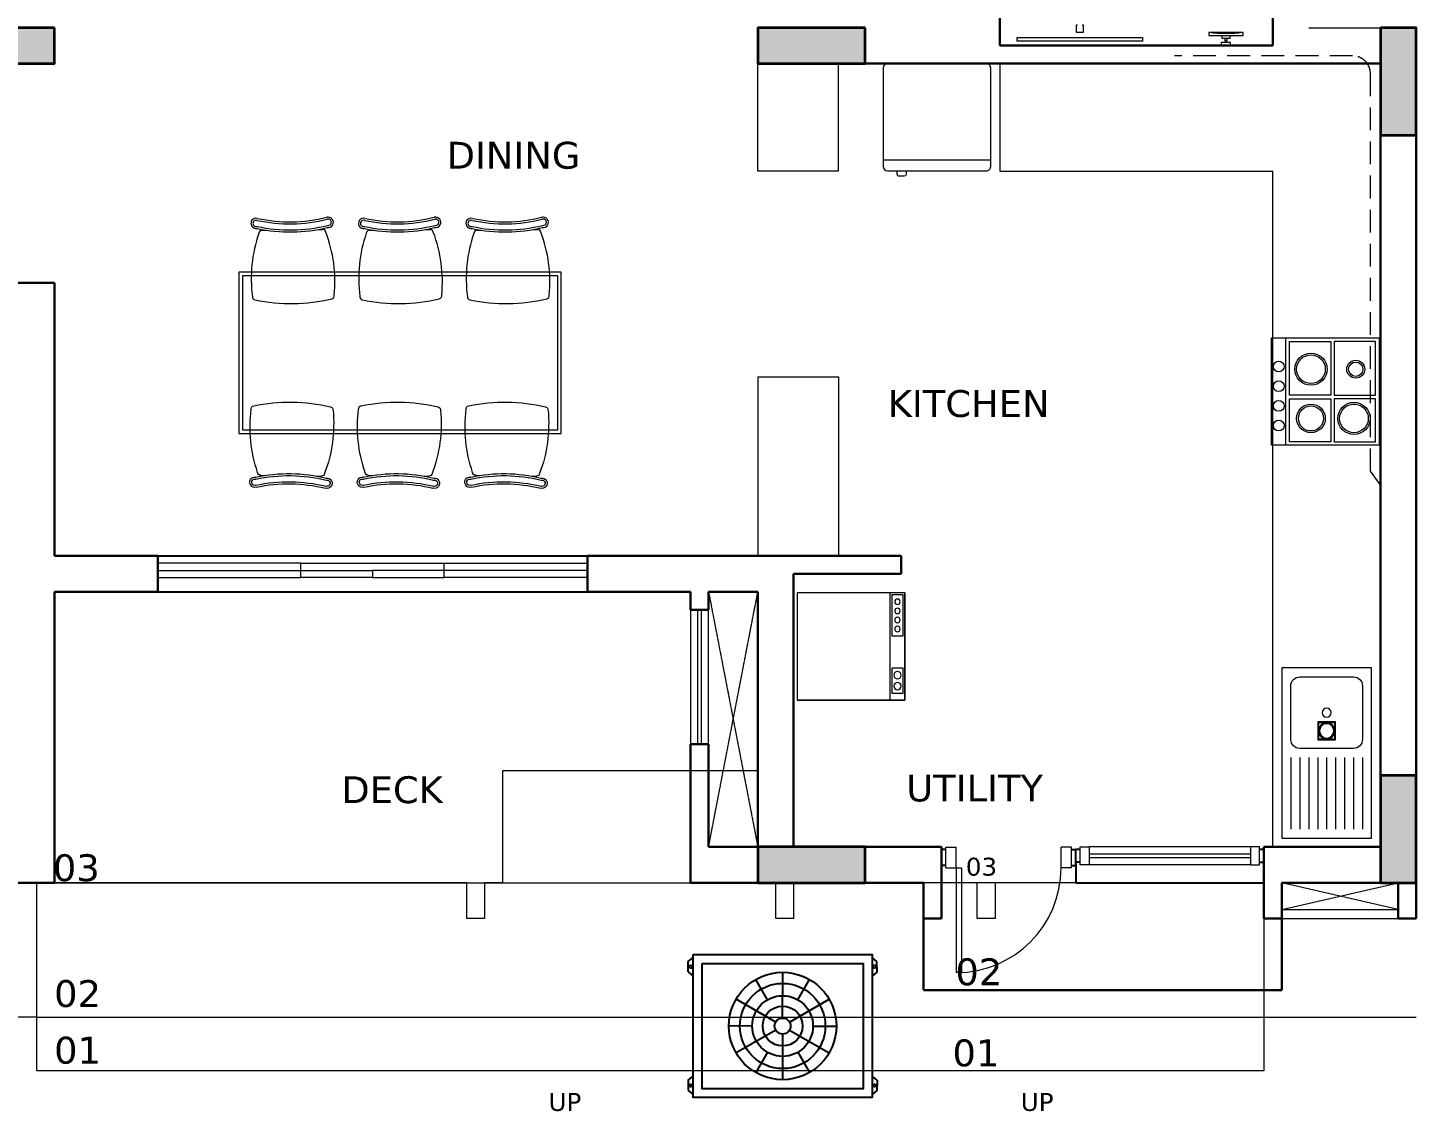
# Model space of a CAD drawing. Header units: millimetres. Extents: x -30632 to 770158, y -190968 to 78143.
# Drawn here: x -19421 to -11671, y -56838 to -50787 of the extents above; entities that cross this region are included whole.
import ezdxf

# ---------------------------------------------------------------- set-up
doc = ezdxf.new("R2010")
doc.units = ezdxf.units.MM
doc.linetypes.add('DASHED', pattern=[19.049999999999997, 12.7, -6.35])
doc.linetypes.add('Hidden', pattern=[3, 2, -1])
doc.layers.get('0').update_dxf_attribs({"color": 8})
doc.layers.get('Defpoints').update_dxf_attribs({"color": 8})
for name, color, linetype, lineweight in [('01.IVC-N-A-GROUND$0$A-DOOR', 8, 'Continuous', 13), ('01.IVC-N-A-GROUND$0$A-WINW', 8, 'Continuous', 15), ('A-ANINI-ROOM TEXT', 8, 'Continuous', 9), ('A-ANNO-DIMS', 3, 'Continuous', 9), ('A-ANNO-TEXT', 8, 'Continuous', 9), ('A-CUT-ABOE', 8, 'Hidden', 15), ('A-CUT-BELW', 8, 'Continuous', 15), ('A-ELEV-0.1', 8, 'Continuous', 9), ('A-ELEV-0.2', 8, 'Continuous', 25), ('A-FIXT', 8, 'Continuous', 13), ('A-FLOR-LEVL', 8, 'Continuous', 18), ('A-FLOR-OTLN-HIDN', 8, 'Hidden', 30), ('A-FURN', 52, 'Continuous', 9), ('A-GLAS', 8, 'Continuous', 18), ('A-LOUR', 8, 'Continuous', 18), ('A-METL', 8, 'Continuous', 15), ('A-PLMB-FIXT', 8, 'Continuous', 15), ('A-STRS', 8, 'Continuous', 13), ('A-STRU-CONC', 8, 'Continuous', 35), ('A-STRU-CONC-HATH', 8, 'Continuous', 9), ('A-WALL', 8, 'Continuous', 30), ('A-WALL-BRCK', 8, 'Continuous', 30), ('A-WINW', 8, 'Continuous', 15), ('A-XREF', 8, 'Continuous', 13), ('E_LIGHTING_CONDUIT', 7, 'DASHED', 0), ('IEC-BEAM', 165, 'DASHED', 0), ('M-HVAC-EQPT', 12, 'Continuous', 0), ('PS-FT', 8, 'Continuous', 0)]:
    doc.layers.add(name, color=color, linetype=linetype, lineweight=lineweight)
doc.layers.get('IEC-BEAM').off()
doc.styles.get("Standard").update_dxf_attribs({"font": 'verdana.ttf'})

# ---------------------------------------------------------------- blocks, each defined once
blk = doc.blocks.new('Ove1')
blk.add_line((0.5999999999999995, 0.07999999999999108), (3.552713678800501e-15, 0.07999999999999108))
for points in [[(0.5999999999999995, -1.332484469984685e-16), (3.552713678800501e-15, -1.332484469984685e-16), (-1.110223024625157e-16, 0.5999999999999934), (0.5999999999999995, 0.5999999999999934)], [(0.3200000000000055, 0.3499999999999934), (0.3200000000000055, 0.5799999999999974), (0.02000000000000657, 0.5799999999999974), (0.02000000000000657, 0.3499999999999934)], [(0.3400000000000015, 0.5799999999999974), (0.3400000000000015, 0.3499999999999934), (0.58, 0.3499999999999934), (0.58, 0.5799999999999974)], [(0.3200000000000056, 0.0999999999999942), (0.02000000000000668, 0.0999999999999942), (0.02000000000000668, 0.3299999999999974), (0.3200000000000055, 0.3299999999999974)], [(0.5800000000000035, 0.0999999999999942), (0.3400000000000016, 0.0999999999999942), (0.3400000000000016, 0.3299999999999974), (0.58, 0.3299999999999974)]]:
    blk.add_lwpolyline(points, close=True)
for centre, radius in [((0.4499999999999977, 0.4599999999999928), 0.08999999999999986), ((0.1749999999999992, 0.4699999999999979), 0.05000000000000071), ((0.1749999999999992, 0.4699999999999979), 0.04000000000000071), ((0.4499999999999977, 0.4599999999999928), 0.07999999999999986), ((0.1749999999999993, 0.2199999999999979), 0.09000000000000341), ((0.1749999999999993, 0.2199999999999979), 0.08000000000000342), ((0.4500000000000014, 0.2199999999999979), 0.08000000000000185), ((0.4500000000000014, 0.2199999999999979), 0.07000000000000185), ((0.1600000000000023, 0.03999999999999103), 0.03000000000000114), ((0.2700000000000017, 0.03999999999999103), 0.03000000000000114), ((0.3800000000000011, 0.03999999999999103), 0.03000000000000114), ((0.4900000000000041, 0.03999999999999103), 0.03000000000000114)]:
    blk.add_circle(centre, radius)
blk = doc.blocks.new('FLOOR TROP TYP')
at = {"layer": 'PS-FT', "ltscale": 15, "extrusion": (-0.01342485600125142, 0.02316445741250883, 0.9996415263253772)}
h = blk.add_hatch(dxfattribs=at)
h.set_pattern_fill('HONEY', color=256, scale=57.38175684707242, angle=149.8968456267609, style=0)
h.set_pattern_definition([(149.8968456267609, (-857011.5245696043, 1006604.147839829), (-12.42349463755766, 0.02236710182201948), [7.172719605884052, -14.34543921176811]), (269.8968456267609, (-857011.5245696043, 1006604.147839829), (6.192376840391923, -10.77024551081568), [7.172719605884048, -14.34543921176811]), (209.8968456267607, (-857011.5245696043, 1006604.147839829), (-6.231117797165731, -10.74787840899366), [-14.34543921176811, 7.172719605884053])])
edge = h.paths.add_edge_path()
edge.add_arc((-106.4493394157125, 119.4255665091332), 39.98268112024692, 0, 360)
at = {"layer": 'A-PLMB-FIXT'}
for points in [[(101.9979999999996, 0), (201.9979999999996, 0), (201.9979999999996, -100), (101.9979999999996, -100)], [(106.9979999999996, -5), (196.9979999999996, -5), (196.9979999999996, -95), (106.9979999999996, -95)]]:
    blk.add_lwpolyline(points, close=True, dxfattribs=at)
for radius in [45, 40]:
    blk.add_circle((151.9979999999996, -50), radius, dxfattribs=at)
blk = doc.blocks.new('SINK WITH DRAIN')
for p, q in [((25, 450), (425, 450)), ((25, 400), (425, 400)), ((25, 350), (425, 350)), ((25, 300), (425, 300)), ((25, 250), (425, 250)), ((25, 200), (425, 200)), ((25, 150), (425, 150)), ((25, 100), (425, 100)), ((25, 50), (425, 50))]:
    blk.add_line(p, q)
blk.add_lwpolyline([(475, 0), (-475, 0), (-475, 500), (475, 500)], close=True)
blk.add_lwpolyline([(-375, 50), (-75, 50, 0.4142135623730951), (-25, 100), (-25, 400, 0.4142135623730951), (-75, 450), (-375, 450, 0.4142135623730951), (-425, 400), (-425, 100, 0.4142135623730951)], format="xyb", close=True)
blk.add_circle((-225, 249.999999997206), 25)
at = {"layer": 'A-FIXT'}
blk.add_blockref('FLOOR TROP TYP', (-275, 299.999999997206), dxfattribs=at)
blk = doc.blocks.new('SHAVING MIRROR-flat-1')
at = {"layer": 'A-FIXT'}
for points in [[(682864.2050621981, 978567.1083273782), (682864.2049881967, 978375.8841656377), (682847.1404219719, 978375.8841722414), (682847.1404959733, 978567.108333982)], [(682864.2050334597, 978492.8465892642), (682864.2050169349, 978450.1459037517), (682880.6250835895, 978450.1458973974), (682880.6251001143, 978492.8465829099)], [(682880.6250891689, 978464.5630506331), (682880.625094535, 978478.4294296742), (682893.14980417, 978478.4294115149), (682893.1497988041, 978464.5630324738)], [(682920.2185142031, 978497.7688633982), (682920.2184938687, 978445.2235596401), (682902.715625753, 978445.2235664135), (682902.7156460874, 978497.7688701716)]]:
    blk.add_lwpolyline(points, close=True, dxfattribs=at)
blk.add_circle((682897.9327187184, 978471.4962201453), 4.782917210929801, dxfattribs=at)
blk.add_arc((682143.9238481536, 978471.4965252497), 709.6867419797973, 352.2572974196278, 7.742658233161295, dxfattribs=at)
blk = doc.blocks.new('600 column')
at = {"layer": 'A-STRU-CONC-HATH'}
h = blk.add_hatch(color=256, dxfattribs=at)
h.dxf.hatch_style = 1
h.paths.add_polyline_path([(41895.07810763354, 55140.61308993775), (41895.07810763354, 54540.61308993775), (42095.07810763354, 54540.61308993775), (42095.07810763354, 55140.61308993775)])
at = {"layer": 'A-STRU-CONC'}
blk.add_lwpolyline([(41895.07810763354, 55140.61308993775), (41895.07810763354, 54540.61308993775), (42095.07810763354, 54540.61308993775), (42095.07810763354, 55140.61308993775), (41895.07810763354, 55140.61308993775)], dxfattribs=at)
blk = doc.blocks.new('Ground floo column')
at = {"rotation": 270}
for p in [(-44540.61308993777, 46670.07810765685), (-40015.61308990797, 46670.07810765682), (-40015.61308990797, 42095.0781074361)]:
    blk.add_blockref('600 column', p, dxfattribs=at)
for p in [(-23895.07810763351, -50365.61308991449), (-23895.07810757397, -54540.61309013522)]:
    blk.add_blockref('600 column', p)
blk = doc.blocks.new('fridge')
blk.add_line((-538.3839982249773, 300), (-538.3839982249773, -300))
for points in [[(-575, -300), (-25, -300, 0.4142135623730951), (0, -275), (0, 275, 0.4142135623730951), (-25, 300), (-575, 300, 0.4142135623730951), (-600, 275), (-600, -275, 0.4142135623730951)], [(-619.6809194493107, 221.8005489138886), (-600, 221.8005489138886), (-600, 172.3579725434538), (-619.6809194493107, 172.3579725434538, -0.4142135623730951), (-629.6809194493107, 182.3579725434538), (-629.6809194493107, 211.8005489138886, -0.4142135623730951)]]:
    blk.add_lwpolyline(points, format="xyb", close=True)
blk = doc.blocks.new('WM')
for p, q in [((-750.0135066381001, -750.0000000797008), (-750.0111788181382, 3.637978807091713e-12)), ((-0.001475604509323603, -750.0000000797008), (-0.001475604509323603, 3.637978807091713e-12)), ((-0.001475604509323603, -648.4000000815613), (-750.0126544231136, -648.4000000815613)), ((-750.0135066381001, -750.0000000797008), (-0.001475604509323603, -750.0000000797008))]:
    blk.add_line(p, q)
for points in [[(-750.0111788181382, 3.637978807091713e-12), (-0.001475604509323603, 3.637978807091713e-12), (-0.001475604509323603, -750.0000000797008), (-750.0111788181382, -750.0000000797008)], [(-737.312760950452, -661.1001066075041), (-737.3134001121568, -737.3001066047036), (-445.2134001228806, -737.3025567251279), (-445.2127609611734, -661.1025567279212)], [(-224.9057802826171, -661.098038981323), (-224.9064194443235, -737.2980389785262), (-47.10641945085058, -737.2995303556818), (-47.1057802891446, -661.0995303584823)]]:
    blk.add_lwpolyline(points, close=True)
for centre, radius in [((-174.1060998651046, -699.1984650874219), 25.39999999996507), ((-97.9060998679015, -699.1991042495938), 25.39999999996507), ((-686.5130805329393, -699.2005327135994), 19.04999999997381), ((-623.0130805352671, -699.2010653493635), 19.04999999997381), ((-559.5130805387623, -699.2013021356179), 19.04999999997381), ((-496.0130805422557, -699.2015389218577), 19.04999999997381)]:
    blk.add_circle(centre, radius)
blk = doc.blocks.new('CHAIR-11-flatten-49-flatten-1')
for p, q in [((-408.863850739086, 175.6233796005836), (-409.2504577946384, 150.1340486230329)), ((-413.6069626677781, -137.0940115789417), (-413.9939905270003, -162.6110865111696))]:
    blk.add_line(p, q)
at = {"extrusion": (0, 0, -1)}
for centre, major_axis, ratio, start_param, end_param in [((-447.4883906093892, 208.1782879781676), (0.5291501651896396, 29.04380849731086), 0.9999999997124226, 4.433264504621599, 8.0164850499656), ((-139.5063856781926, -543.1033395803533), (13.19502831847787, 778.5597158701607), 0.9999999997122025, 5.935071428234041, 6.394456123452425), ((-1304.645522920415, 20.06344670150429), (14.37390785620627, 848.410718993892), 0.999999999712167, 1.339352707354982, 1.798680178163614), ((-1304.444455090212, 20.06044018897228), (14.496063348184, 859.5453117556672), 0.9999999997121208, 1.338921304029376, 1.799267552485953), ((-447.4883906093892, 208.1782879781676), (0.2803260781918555, 17.71035915285174), 0.9999999997130858, 4.428059415967326, 8.137123486254909), ((-1270.435433404287, 19.54873550334014), (14.4862933507109, 859.5463408947006), 0.9999999997120987, 1.338938536206012, 1.799281465420315), ((-1272.255739009241, 19.57653237006161), (14.82203403713988, 872.6990822656895), 0.9999999997124823, 1.342135710708506, 1.795828675106136), ((-390.8659208377358, 175.3503976739012), (12.7279220606957, 12.72792206069586), 0.9999999999911802, 3.942157060989706, 5.396311987718926), ((-38.11700139497407, 211.2690212117741), (12.72792206069948, 12.72792206069963), 0.999999999990401, 5.396311987718545, 6.863299139345741), ((-981.3463915188331, 14.87219545885455), (16.59079402409689, 981.3188413824506), 0.9999999997124478, 1.348606976725168, 1.789483096613418), ((-453.5908007726539, -193.9555752676679), (0.4972106213334445, 29.04436645217809), 0.9999999997128475, 1.403269402813411, 4.98669349416018), ((-453.5908007726539, -193.9555752676679), (0.2819201527634594, 17.71033384951125), 0.9999999997127323, 1.286041450084504, 4.995549392277557), ((-395.99606062565, -162.8840684382012), (12.72792206070616, 12.72792206070632), 0.9999999999897751, 2.489492131857927, 3.942157060990408), ((-122.2101654817816, 547.2549173338339), (13.19692085865286, 778.5596837930898), 0.9999999997122487, 3.028149751543082, 3.487534446773019), ((-44.501543401042, -210.0169463732745), (12.72792206071038, 12.72792206071053), 0.9999999999893936, 1.020989952181005, 2.489492131857743)]:
    blk.add_ellipse(centre, major_axis=major_axis, ratio=ratio, start_param=start_param, end_param=end_param, dxfattribs=at)
blk = doc.blocks.new('CHAIR-11-flatten-50-flatten-1')
for p, q in [((-408.863850739086, 175.6233796005836), (-409.2504577946384, 150.1340486230329)), ((-413.6069626677781, -137.0940115789417), (-413.9939905270003, -162.6110865111696))]:
    blk.add_line(p, q)
at = {"extrusion": (0, 0, -1)}
for centre, major_axis, ratio, start_param, end_param in [((-447.4883906093892, 208.1782879781676), (0.5291501651896396, 29.04380849731086), 0.9999999997124226, 4.433264504621599, 8.0164850499656), ((-139.5063856781926, -543.1033395803533), (13.19502831847787, 778.5597158701607), 0.9999999997122025, 5.935071428234041, 6.394456123452425), ((-1304.645522920415, 20.06344670150429), (14.37390785620627, 848.410718993892), 0.999999999712167, 1.339352707354982, 1.798680178163614), ((-1304.444455090212, 20.06044018897228), (14.496063348184, 859.5453117556672), 0.9999999997121208, 1.338921304029376, 1.799267552485953), ((-447.4883906093892, 208.1782879781676), (0.2803260781918555, 17.71035915285174), 0.9999999997130858, 4.428059415967326, 8.137123486254909), ((-1270.435433404287, 19.54873550334014), (14.4862933507109, 859.5463408947006), 0.9999999997120987, 1.338938536206012, 1.799281465420315), ((-1272.255739009241, 19.57653237006161), (14.82203403713988, 872.6990822656895), 0.9999999997124823, 1.342135710708506, 1.795828675106136), ((-390.8659208377358, 175.3503976739012), (12.7279220606957, 12.72792206069586), 0.9999999999911802, 3.942157060989706, 5.396311987718926), ((-38.11700139497407, 211.2690212117741), (12.72792206069948, 12.72792206069963), 0.999999999990401, 5.396311987718545, 6.863299139345741), ((-981.3463915188331, 14.87219545885455), (16.59079402409689, 981.3188413824506), 0.9999999997124478, 1.348606976725168, 1.789483096613418), ((-453.5908007726539, -193.9555752676679), (0.4972106213334445, 29.04436645217809), 0.9999999997128475, 1.403269402813411, 4.98669349416018), ((-453.5908007726539, -193.9555752676679), (0.2819201527634594, 17.71033384951125), 0.9999999997127323, 1.286041450084504, 4.995549392277557), ((-395.99606062565, -162.8840684382012), (12.72792206070616, 12.72792206070632), 0.9999999999897751, 2.489492131857927, 3.942157060990408), ((-122.2101654817816, 547.2549173338339), (13.19692085865286, 778.5596837930898), 0.9999999997122487, 3.028149751543082, 3.487534446773019), ((-44.501543401042, -210.0169463732745), (12.72792206071038, 12.72792206071053), 0.9999999999893936, 1.020989952181005, 2.489492131857743)]:
    blk.add_ellipse(centre, major_axis=major_axis, ratio=ratio, start_param=start_param, end_param=end_param, dxfattribs=at)
blk = doc.blocks.new('CHAIR-11-flatten-51-flatten-1')
for p, q in [((-408.863850739086, 175.6233796005836), (-409.2504577946384, 150.1340486230329)), ((-413.6069626677781, -137.0940115789417), (-413.9939905270003, -162.6110865111696))]:
    blk.add_line(p, q)
at = {"extrusion": (0, 0, -1)}
for centre, major_axis, ratio, start_param, end_param in [((-447.4883906093892, 208.1782879781676), (0.5291501651896396, 29.04380849731086), 0.9999999997124226, 4.433264504621599, 8.0164850499656), ((-139.5063856781926, -543.1033395803533), (13.19502831847787, 778.5597158701607), 0.9999999997122025, 5.935071428234041, 6.394456123452425), ((-1304.645522920415, 20.06344670150429), (14.37390785620627, 848.410718993892), 0.999999999712167, 1.339352707354982, 1.798680178163614), ((-1304.444455090212, 20.06044018897228), (14.496063348184, 859.5453117556672), 0.9999999997121208, 1.338921304029376, 1.799267552485953), ((-447.4883906093892, 208.1782879781676), (0.2803260781918555, 17.71035915285174), 0.9999999997130858, 4.428059415967326, 8.137123486254909), ((-1270.435433404287, 19.54873550334014), (14.4862933507109, 859.5463408947006), 0.9999999997120987, 1.338938536206012, 1.799281465420315), ((-1272.255739009241, 19.57653237006161), (14.82203403713988, 872.6990822656895), 0.9999999997124823, 1.342135710708506, 1.795828675106136), ((-390.8659208377358, 175.3503976739012), (12.7279220606957, 12.72792206069586), 0.9999999999911802, 3.942157060989706, 5.396311987718926), ((-38.11700139497407, 211.2690212117741), (12.72792206069948, 12.72792206069963), 0.999999999990401, 5.396311987718545, 6.863299139345741), ((-981.3463915188331, 14.87219545885455), (16.59079402409689, 981.3188413824506), 0.9999999997124478, 1.348606976725168, 1.789483096613418), ((-453.5908007726539, -193.9555752676679), (0.4972106213334445, 29.04436645217809), 0.9999999997128475, 1.403269402813411, 4.98669349416018), ((-453.5908007726539, -193.9555752676679), (0.2819201527634594, 17.71033384951125), 0.9999999997127323, 1.286041450084504, 4.995549392277557), ((-395.99606062565, -162.8840684382012), (12.72792206070616, 12.72792206070632), 0.9999999999897751, 2.489492131857927, 3.942157060990408), ((-122.2101654817816, 547.2549173338339), (13.19692085865286, 778.5596837930898), 0.9999999997122487, 3.028149751543082, 3.487534446773019), ((-44.501543401042, -210.0169463732745), (12.72792206071038, 12.72792206071053), 0.9999999999893936, 1.020989952181005, 2.489492131857743)]:
    blk.add_ellipse(centre, major_axis=major_axis, ratio=ratio, start_param=start_param, end_param=end_param, dxfattribs=at)
blk = doc.blocks.new('CHAIR-11-flatten-52-flatten-1')
for p, q in [((408.863850739086, 175.6233796005836), (409.2504577946384, 150.1340486230329)), ((413.6069626677781, -137.0940115789417), (413.9939905270003, -162.6110865111696))]:
    blk.add_line(p, q)
for centre, major_axis, ratio, start_param, end_param in [((139.5063856781926, -543.1033395803533), (-13.19502831848822, 778.5597158701601), 0.9999999997122027, 5.935071428234028, 6.394456123452412), ((447.4883906093892, 208.1782879781676), (-0.5291502714937436, 29.04380849537411), 0.9999999997124226, 4.433264500961469, 8.01648504630547), ((981.3463915186003, 14.87219545885455), (-16.59079724628572, 981.3188413279743), 0.9999999997124478, 1.348606973441639, 1.789483093330004), ((38.11700139497407, 211.2690212117741), (-12.72792206069965, 12.72792206069946), 0.9999999999904013, 5.396311987718532, 6.863299139345727), ((1272.255739009241, 19.57653237006161), (-14.82203766079801, 872.6990822041448), 0.9999999997124823, 1.342135706556264, 1.795828670953894), ((390.8659208377358, 175.3503976739012), (-12.72792206069587, 12.72792206069569), 0.9999999999911799, 3.942157060989694, 5.396311987718914), ((1270.435433404287, 19.54873550334014), (-14.48629335072234, 859.5463408947005), 0.9999999997120987, 1.338938536205998, 1.799281465420302), ((447.4883906093892, 208.1782879781676), (-0.2803260781920635, 17.71035915285173), 0.9999999997130862, 4.428059415967314, 8.137123486254898), ((1304.444455090212, 20.06044018897228), (-14.49606334819543, 859.545311755667), 0.9999999997121208, 1.338921304029363, 1.79926755248594), ((1304.645522920415, 20.06344670150429), (-14.37391157951826, 848.4107189308111), 0.9999999997121666, 1.339352702966276, 1.798680173775042), ((44.50154340127483, -210.0169463732745), (-12.72792206071055, 12.72792206071037), 0.9999999999893936, 1.020989952180992, 2.489492131857729), ((122.2101654817816, 547.2549173338339), (-13.19692085865915, 778.55968379309), 0.9999999997122485, 3.028149751543074, 3.487534446773011), ((395.99606062565, -162.8840684382012), (-12.72792206070634, 12.72792206070615), 0.9999999999897755, 2.489492131857914, 3.942157060990395), ((453.5908007726539, -193.9555752676679), (-0.4972106213338308, 29.04436645217809), 0.9999999997128475, 1.403269402813398, 4.986693494160167), ((453.5908007726539, -193.9555752676679), (-0.2819201527637349, 17.71033384951204), 0.999999999712732, 1.286041450084489, 4.99554939227754)]:
    blk.add_ellipse(centre, major_axis=major_axis, ratio=ratio, start_param=start_param, end_param=end_param)
blk = doc.blocks.new('CHAIR-11-flatten-53-flatten-1')
for p, q in [((408.863850739086, 175.6233796005836), (409.2504577946384, 150.1340486230329)), ((413.6069626677781, -137.0940115789417), (413.9939905270003, -162.6110865111696))]:
    blk.add_line(p, q)
for centre, major_axis, ratio, start_param, end_param in [((139.5063856781926, -543.1033395803533), (-13.19502831848822, 778.5597158701601), 0.9999999997122027, 5.935071428234028, 6.394456123452412), ((447.4883906093892, 208.1782879781676), (-0.5291502714937436, 29.04380849537411), 0.9999999997124226, 4.433264500961469, 8.01648504630547), ((981.3463915186003, 14.87219545885455), (-16.59079724628572, 981.3188413279743), 0.9999999997124478, 1.348606973441639, 1.789483093330004), ((38.11700139497407, 211.2690212117741), (-12.72792206069965, 12.72792206069946), 0.9999999999904013, 5.396311987718532, 6.863299139345727), ((1272.255739009241, 19.57653237006161), (-14.82203766079801, 872.6990822041448), 0.9999999997124823, 1.342135706556264, 1.795828670953894), ((390.8659208377358, 175.3503976739012), (-12.72792206069587, 12.72792206069569), 0.9999999999911799, 3.942157060989694, 5.396311987718914), ((1270.435433404287, 19.54873550334014), (-14.48629335072234, 859.5463408947005), 0.9999999997120987, 1.338938536205998, 1.799281465420302), ((447.4883906093892, 208.1782879781676), (-0.2803260781920635, 17.71035915285173), 0.9999999997130862, 4.428059415967314, 8.137123486254898), ((1304.444455090212, 20.06044018897228), (-14.49606334819543, 859.545311755667), 0.9999999997121208, 1.338921304029363, 1.79926755248594), ((1304.645522920415, 20.06344670150429), (-14.37391157951826, 848.4107189308111), 0.9999999997121666, 1.339352702966276, 1.798680173775042), ((44.50154340127483, -210.0169463732745), (-12.72792206071055, 12.72792206071037), 0.9999999999893936, 1.020989952180992, 2.489492131857729), ((122.2101654817816, 547.2549173338339), (-13.19692085865915, 778.55968379309), 0.9999999997122485, 3.028149751543074, 3.487534446773011), ((395.99606062565, -162.8840684382012), (-12.72792206070634, 12.72792206070615), 0.9999999999897755, 2.489492131857914, 3.942157060990395), ((453.5908007726539, -193.9555752676679), (-0.4972106213338308, 29.04436645217809), 0.9999999997128475, 1.403269402813398, 4.986693494160167), ((453.5908007726539, -193.9555752676679), (-0.2819201527637349, 17.71033384951204), 0.999999999712732, 1.286041450084489, 4.99554939227754)]:
    blk.add_ellipse(centre, major_axis=major_axis, ratio=ratio, start_param=start_param, end_param=end_param)
blk = doc.blocks.new('CHAIR-11-flatten-54-flatten-1')
for p, q in [((408.863850739086, 175.6233796005836), (409.2504577946384, 150.1340486230329)), ((413.6069626677781, -137.0940115789417), (413.9939905270003, -162.6110865111696))]:
    blk.add_line(p, q)
for centre, major_axis, ratio, start_param, end_param in [((139.5063856781926, -543.1033395803533), (-13.19502831848822, 778.5597158701601), 0.9999999997122027, 5.935071428234028, 6.394456123452412), ((447.4883906093892, 208.1782879781676), (-0.5291502714937436, 29.04380849537411), 0.9999999997124226, 4.433264500961469, 8.01648504630547), ((981.3463915186003, 14.87219545885455), (-16.59079724628572, 981.3188413279743), 0.9999999997124478, 1.348606973441639, 1.789483093330004), ((38.11700139497407, 211.2690212117741), (-12.72792206069965, 12.72792206069946), 0.9999999999904013, 5.396311987718532, 6.863299139345727), ((1272.255739009241, 19.57653237006161), (-14.82203766079801, 872.6990822041448), 0.9999999997124823, 1.342135706556264, 1.795828670953894), ((390.8659208377358, 175.3503976739012), (-12.72792206069587, 12.72792206069569), 0.9999999999911799, 3.942157060989694, 5.396311987718914), ((1270.435433404287, 19.54873550334014), (-14.48629335072234, 859.5463408947005), 0.9999999997120987, 1.338938536205998, 1.799281465420302), ((447.4883906093892, 208.1782879781676), (-0.2803260781920635, 17.71035915285173), 0.9999999997130862, 4.428059415967314, 8.137123486254898), ((1304.444455090212, 20.06044018897228), (-14.49606334819543, 859.545311755667), 0.9999999997121208, 1.338921304029363, 1.79926755248594), ((1304.645522920415, 20.06344670150429), (-14.37391157951826, 848.4107189308111), 0.9999999997121666, 1.339352702966276, 1.798680173775042), ((44.50154340127483, -210.0169463732745), (-12.72792206071055, 12.72792206071037), 0.9999999999893936, 1.020989952180992, 2.489492131857729), ((122.2101654817816, 547.2549173338339), (-13.19692085865915, 778.55968379309), 0.9999999997122485, 3.028149751543074, 3.487534446773011), ((395.99606062565, -162.8840684382012), (-12.72792206070634, 12.72792206070615), 0.9999999999897755, 2.489492131857914, 3.942157060990395), ((453.5908007726539, -193.9555752676679), (-0.4972106213338308, 29.04436645217809), 0.9999999997128475, 1.403269402813398, 4.986693494160167), ((453.5908007726539, -193.9555752676679), (-0.2819201527637349, 17.71033384951204), 0.999999999712732, 1.286041450084489, 4.99554939227754)]:
    blk.add_ellipse(centre, major_axis=major_axis, ratio=ratio, start_param=start_param, end_param=end_param)
blk = doc.blocks.new('FURN-CAFE-8PAX-2250X900-flatten-9-flatten-1')
at = {"layer": 'A-FURN'}
for points in [[(-450, 1425), (-450, -375), (450, -375), (450, 1425)], [(-430, 1405), (-430, -355), (430, -355), (430, 1405)]]:
    blk.add_lwpolyline(points, close=True, dxfattribs=at)
for name, p in [('CHAIR-11-flatten-49-flatten-1', (-274.9724495271221, 1126.718601782806)), ('CHAIR-11-flatten-52-flatten-1', (275.2824531675731, 1119.906521057319)), ('CHAIR-11-flatten-50-flatten-1', (-274.9724495271221, 526.7186017828062)), ('CHAIR-11-flatten-53-flatten-1', (275.2824531675731, 519.9065210573194)), ('CHAIR-11-flatten-51-flatten-1', (-274.9724495271221, -73.28139821719378)), ('CHAIR-11-flatten-54-flatten-1', (275.2824531675731, -80.09347894268058))]:
    blk.add_blockref(name, p, dxfattribs=at)
blk = doc.blocks.new('*U|REF|REF72')
for p, q in [((-115, 105.0000000000001), (-115, 705.0000000000019)), ((-114.9999999999991, 705.0000000000019), (-85.00000000000006, 705.0000000000019)), ((-85, 105.0000000000001), (-85, 705.0000000000022)), ((-745.0000000000023, 105), (-745.0000000000023, -15)), ((-745.0000000000023, 105), (-685.0000000000023, 105)), ((-685.0000000000023, 105.0000000000001), (-685.0000000000023, -14.99999999999989)), ((-85, 105.0000000000001), (-115, 105.0000000000001)), ((-85, 105.0000000000001), (-85, -14.99999999999989)), ((-25, 105), (-85, 105)), ((-25, 105), (-25, -15)), ((-745.0000000000023, -15), (-685.0000000000023, -14.99999999999989)), ((-25, -15), (-85, -14.99999999999989))]:
    blk.add_line(p, q)
blk.add_arc((-85, 105.0000000000001), 600.000000000002, 90.00000000000001, 180)
at = {"layer": 'Defpoints'}
for p, q in [((-770.0000000000023, 90), (-770.0000000000023, 0)), ((-745.0000000000023, 90), (-770.0000000000023, 90)), ((-25, 90), (0, 90)), ((0, 90), (0, 0)), ((-745.0000000000023, 0), (-770.0000000000023, 0)), ((-25, 0), (0, 0))]:
    blk.add_line(p, q, dxfattribs=at)
blk = doc.blocks.new('G$C393ECA01')
at = {"layer": '01.IVC-N-A-GROUND$0$A-DOOR', "xscale": 0.9740259740259739, "yscale": 0.9740259740259739, "zscale": 0.9740259740259739, "rotation": 180}
blk.add_blockref('*U|REF|REF72', (-2649.999999999975, -10790.00000000044), dxfattribs=at)
blk = doc.blocks.new('*U|REF|REF76')
for p, q in [((75.00000000000023, 60), (975.0000000000041, 60)), ((75.00000000000023, 40), (975.0000000000041, 40))]:
    blk.add_line(p, q)
for points in [[(25, 0), (75.00000000000023, 0), (75.00000000000023, 100), (25, 100), (25, 0)], [(1025.000000000004, -1.051814540294682e-29), (975.0000000000041, -1.051814540294682e-29), (975.0000000000041, 100), (1025.000000000004, 100), (1025.000000000004, -1.051814540294682e-29)]]:
    blk.add_lwpolyline(points)
at = {"layer": '01.IVC-N-A-GROUND$0$A-WINW'}
for p, q in [((75.00000000000023, 100), (975.0000000000041, 100)), ((75.00000000000023, 0), (975.0000000000041, -1.051814540294682e-29))]:
    blk.add_line(p, q, dxfattribs=at)
at = {"layer": 'Defpoints'}
for p, q in [((0, 85.00000000000001), (0, 15)), ((25, 85.00000000000001), (0, 85.00000000000001)), ((1025.000000000004, 85.00000000000001), (1050.000000000004, 85.00000000000001)), ((1050.000000000004, 85.00000000000001), (1050.000000000004, 15)), ((0, 15), (25, 15)), ((1025.000000000004, 15), (1050.000000000004, 15))]:
    blk.add_line(p, q, dxfattribs=at)
blk = doc.blocks.new('G$C5EF056A9')
at = {"layer": '01.IVC-N-A-GROUND$0$A-WINW', "rotation": 180}
blk.add_blockref('*U|REF|REF76', (-849.9999999999709, -10775.00000000044), dxfattribs=at)
blk = doc.blocks.new('GF1 ARC')
at = {"layer": 'A-CUT-ABOE'}
for p, q in [((45987.39187963388, 199.999999998603), (46262.39187963295, 1625)), ((45987.39187963482, 1625), (46262.39187978848, 199.9999997792765))]:
    blk.add_line(p, q, dxfattribs=at)
at = {"layer": 'A-CUT-BELW'}
for p, q in [((49187.39187963388, -150.0000000009313), (49837.39187969349, 2.193264663219452e-07)), ((49837.39187969256, -150.0000000009313), (49187.39187963388, 0))]:
    blk.add_line(p, q, dxfattribs=at)
at = {"layer": 'A-ELEV-0.1'}
for p, q in [((43712.486058412, 1784.06762556266), (44512.486058412, 1784.067625563126)), ((42912.48605841014, 1704.12576797884), (43712.486058412, 1704.125767979305)), ((45312.486058412, 1704.125767979305), (44512.48605841293, 1704.125767979305))]:
    blk.add_line(p, q, dxfattribs=at)
at = {"layer": 'A-ELEV-0.2'}
for p, q in [((42912.48605840921, 1824.999999998603), (45312.486058412, 1824.999999998603)), ((42912.48605841014, 1625), (45312.48605841293, 1625)), ((48037.39187963482, -4.656612873077393e-10), (49087.39187963482, -4.656612873077393e-10))]:
    blk.add_line(p, q, dxfattribs=at)
blk.add_lwpolyline([(48037.39187963388, 114.9999999990687), (48037.39187963482, -4.656612873077393e-10)], dxfattribs=at)
at = {"layer": 'A-FIXT'}
for p in [(47612.39187963388, 3974.999999999069), (49137.39187963388, 199.999999998603)]:
    blk.add_line(p, (49137.39187963295, 3974.999999999069), dxfattribs=at)
blk.add_lwpolyline([(47612.39187963575, 4574.999999998603), (47612.39187963388, 3974.999999999069)], dxfattribs=at)
at = {"layer": 'A-FLOR-LEVL'}
blk.add_line((42337.39187963482, 0), (45887.39187963295, 0), dxfattribs=at)
at = {"layer": 'A-FLOR-OTLN-HIDN'}
blk.add_lwpolyline([(47187.39187963388, -200), (47187.39187963388, -600.0000000237487), (49187.39187973633, -600.0000000237487), (49187.39187973633, -200)], dxfattribs=at)
at = {"layer": 'A-FURN'}
for p, q in [((46262.39187963202, 3974.999999999534), (46262.39187963295, 4574.999999998603)), ((46712.39187963482, 3974.999999999534), (46712.39187963482, 4574.999999999069)), ((46712.39187963482, 3974.999999999534), (46262.39187963202, 3974.999999999534)), ((46262.39187963202, 2824.999999998603), (46712.39187963482, 2824.999999999069)), ((46262.39187963202, 2824.999999998603), (46262.39187963295, 1824.999999999069)), ((46712.39187963482, 2824.999999999069), (46712.39187963482, 1824.999999999534))]:
    blk.add_line(p, q, dxfattribs=at)
at = {"layer": 'A-GLAS'}
blk.add_lwpolyline([(47709.89187963388, 4719.990315365139), (48409.89187963295, 4719.990315365139), (48409.89187963295, 4699.990315365139), (47709.89187963388, 4699.990315365605)], close=True, dxfattribs=at)
at = {"layer": 'A-LOUR'}
for p, q in [((45927.39187963202, 774.9999999995343), (45927.39187963295, 1525)), ((45947.39187963482, 775), (45947.39187963482, 1525))]:
    blk.add_line(p, q, dxfattribs=at)
blk.add_lwpolyline([(45987.39187963482, 1525), (45887.39187963295, 1525), (45887.39187963202, 775), (45987.39187963482, 775)], close=True, dxfattribs=at)
at = {"layer": 'A-METL'}
for p, q in [((49187.39187963388, -150.0000000009313), (49837.39187969256, -150.0000000009313)), ((49187.39187963388, -199.9999999995343), (49837.39187969349, -200))]:
    blk.add_line(p, q, dxfattribs=at)
at = {"layer": 'A-PLMB-FIXT'}
blk.add_lwpolyline([(48047.39187963482, 4789.436306799762), (48039.89187963388, 4789.436306799762), (48039.89187963388, 4749.436306798831), (48079.89187963295, 4749.436306798831), (48079.89187963295, 4789.436306799762), (48072.39187963482, 4789.436306799762)], dxfattribs=at)
at = {"layer": 'A-STRS'}
for p, q in [((42237.39187963388, -1050.000000001397), (42237.39187963388, 0)), ((48037.39187963482, -4.656612873077393e-10), (47287.39187963482, 0)), ((49087.39187963575, -2.207234501838684e-07), (49087.39187963388, -1050.000000001397)), ((49087.39187963482, -750), (49937.39187969442, -750)), ((49087.39187963482, -1050.000000001397), (42237.39187963388, -1050.000000001397))]:
    blk.add_line(p, q, dxfattribs=at)
for points in [[(49337.39187963482, 4775), (49937.39187963388, 4774.999999976717), (49937.39187969442, -200), (49837.39187969349, -200), (49837.39187969256, 0), (49187.39187963388, 0), (49187.39187963388, -199.9999999995343), (49087.39187963482, -200), (49087.39187963482, -2.454034984111786e-07), (47587.39187963482, -2.454034984111786e-07), (47587.39187963482, -200), (47487.39187963482, -200), (47487.39187963388, 0), (46462.39187963388, 0), (46462.39187963482, -200.0000002440065), (46362.39187963482, -200.0000002440065), (46362.39187963388, -2.454034984111786e-07), (46262.39187966369, 0), (46262.95708199672, 624.9994888734072), (44837.39359341084, 624.9994888738729), (44837.39187963482, 0), (44737.39187963388, 0), (44737.39187963482, -200.0000002440065), (44637.39187963295, -200.0000002440065), (44637.39187963295, -4.656612873077393e-10), (41187.39187963388, 2.8219074010849e-07)], [(42237.39187963482, -750), (31737.39187963482, -750)], [(42237.39187963482, -750), (49087.39187963482, -750)]]:
    blk.add_lwpolyline(points, dxfattribs=at)
at = {"layer": 'A-WALL-BRCK'}
for p, q in [((47612.39187963482, 4675), (47612.39187963388, 5449.999999998603)), ((49137.39187963295, 4675), (49137.39187963295, 5425)), ((47612.39187963482, 4675), (49137.39187963295, 4675)), ((46862.39187966462, 4574.999999998603), (49737.39187963482, 4574.999999998603)), ((49737.39187963482, 599.9999997792765), (49737.39187963482, 4175)), ((49937.39187963388, 599.9999997792765), (49937.39187963295, 4175)), ((42037.39187963388, 3349.999999999069), (42337.39187963388, 3349.999999999534)), ((42337.39187963482, 1824.999999998603), (42337.39187963388, 3349.999999999534)), ((42337.39187963482, 1824.999999998603), (42912.48605840921, 1824.999999998603)), ((42912.48605841014, 1625), (42912.48605840921, 1824.999999998603)), ((45312.486058412, 1824.999999998603), (47062.39187963388, 1824.999999998603)), ((45312.48605841293, 1625), (45312.486058412, 1824.999999998603)), ((47062.39187963482, 1724.999999999069), (47062.39187963388, 1824.999999998603)), ((46462.39187963482, 199.9999997792765), (46462.39187963388, 1724.999999999069)), ((46462.39187963388, 1724.999999999069), (47062.39187963482, 1724.999999999069)), ((42337.39187963482, 0), (42337.39187963482, 1625)), ((42337.39187963482, 1625), (42912.48605841014, 1625)), ((45312.48605841293, 1625), (45887.39187963295, 1625)), ((45887.39187963295, 1525), (45887.39187963295, 1625)), ((45987.39187963482, 1525), (45987.39187963482, 1625)), ((45987.39187963482, 1625), (46262.39187963295, 1625)), ((46262.39187963295, 199.999999998603), (46262.39187963295, 1625)), ((45887.39187963295, 1525), (45987.39187963482, 1525)), ((45887.39187963295, 0), (45887.39187963202, 775)), ((45887.39187963202, 775), (45987.39187963482, 775)), ((45987.39187963388, 199.999999998603), (45987.39187963482, 775)), ((45987.39187963388, 199.999999998603), (46262.39187963295, 199.999999998603)), ((46862.39187966462, 199.999999998603), (47287.39187963482, 199.999999998603)), ((47287.39187963482, -200), (47287.39187963482, 199.999999998603)), ((49087.39187963482, -200), (49087.39187963388, 199.9999999981374)), ((49087.39187963388, 199.9999999981374), (49737.39187969442, 199.999999998603)), ((40977.39187963388, 0), (42337.39187963482, 0)), ((45887.39187963295, 0), (46262.39187966369, 0)), ((46862.39187966462, 0), (47187.39187963388, 0)), ((47187.39187963388, -200), (47187.39187963388, 0)), ((49187.39187963388, -199.9999999995343), (49187.39187963388, 0)), ((49187.39187963388, 0), (49837.39187969349, 2.193264663219452e-07)), ((49837.39187969349, -199.9999997792765), (49837.39187969349, 2.193264663219452e-07)), ((49937.39187969349, -199.9999995594844), (49937.39187969442, 4.414469003677368e-07)), ((47187.39187963388, -200), (47287.39187963482, -200)), ((49087.39187963482, -200), (49187.39187963388, -199.9999999995343)), ((49837.39187969349, -199.9999997792765), (49937.39187969349, -199.9999995594844))]:
    blk.add_line(p, q, dxfattribs=at)
blk.add_lwpolyline([(46262.39187963295, 4675), (46262.39187963295, 4574.999999998603)], dxfattribs=at)
at = {"layer": 'A-WINW'}
for points in [[(43712.486058412, 1744.06762556266), (43712.486058412, 1784.06762556266), (42912.48605841014, 1784.06762556266), (42912.48605841014, 1744.06762556266)], [(44512.48605841293, 1744.06762556266), (44512.486058412, 1784.06762556266), (45312.48605841293, 1784.067625561729), (45312.48605841107, 1744.067625561729)], [(43712.48605841107, 1704.067625563126), (43712.486058412, 1744.06762556266), (44112.486058412, 1744.067625563126), (44112.48605841107, 1704.06762556266)], [(44512.48605841293, 1704.067625561729), (44512.48605841293, 1744.06762556266), (44112.486058412, 1744.067625563126), (44112.48605841107, 1704.06762556266)]]:
    blk.add_lwpolyline(points, close=True, dxfattribs=at)
at = {"xscale": -1, "rotation": 89.99999999999955}
blk.add_blockref('SHAVING MIRROR-flat-1', (1027346.834072111, 687595.2185040349), dxfattribs=at)
at = {"layer": 'A-ANNO-DIMS'}
for name, p in [('G$C5EF056A9', (49937.39187963479, 10974.99999999998)), ('G$C393ECA01', (49937.39187963388, 10974.99999999953))]:
    blk.add_blockref(name, p, dxfattribs=at)
at = {"layer": 'A-FURN', "extrusion": (0.009744413868729153, 0.0365810095655741, 0.9992831811541303), "rotation": 284.8954871668077}
blk.add_blockref('fridge', (-44492.27710378579, -16574.47172562842, 628.7962868802103), dxfattribs=at)
at = {"layer": 'A-FURN', "rotation": 89.99999999999999}
blk.add_blockref('FURN-CAFE-8PAX-2250X900-flatten-9-flatten-1', (44790.23914089974, 2959.57411355339), dxfattribs=at)
at = {"layer": 'A-FURN', "xscale": -0.8000000000000117, "yscale": 0.8000000000000117, "zscale": 0.8000000000000117, "rotation": 89.99999999999972}
blk.add_blockref('WM', (46482.50445725943, 1020.13408524543, 0.500790402838477), dxfattribs=at)
at = {"layer": 'A-PLMB-FIXT', "xscale": 999.9999999999999, "yscale": 999.9999999999999, "zscale": 999.9999999999999, "rotation": 269.9999999999999}
blk.add_blockref('Ove1', (49129.84312507312, 3043.076376683079), dxfattribs=at)
at = {"layer": 'A-PLMB-FIXT', "xscale": -1, "rotation": 89.99999999999962}
blk.add_blockref('SINK WITH DRAIN', (49687.39187963388, 724.9999999990687), dxfattribs=at)
at = {"layer": 'A-XREF'}
blk.add_blockref('Ground floo column', (31737.39187963482, -2.328306436538696e-08), dxfattribs=at)
at = {"layer": 'A-ANINI-ROOM TEXT', "char_height": 150, "attachment_point": 1}
for s, insert, width in [('\\pxqc;DINING', (44330.36485127336, 4138.0233089662), 1136.672627128197), ('KITCHEN', (46987.3558159412, 2751.453108349349), 2000.60216750484), ('\\pxqc;DECK ', (43307.06406452961, 594.729136207985), 1827.384808088662), ('\\pxqc;UTILITY', (46472.08598324686, 604.3631234685308), 2000.60216750484)]:
    blk.add_mtext(s, dxfattribs=dict(at, insert=insert, width=width))
at = {"layer": 'A-ANNO-TEXT', "attachment_point": 1}
for s, insert, char_height, width in [('\\pxqc;03', (42331.53663343831, 159.1728960904293), 149.9999999999999, 253.3775808214487), ('\\pxqc;03', (47383.97394925903, 139.8438367573544), 100, 253.3775808214487), ('\\pxqc;02', (47369.28043310426, -422.0791564560495), 149.9999999999999, 253.3775808214487), ('\\pxqc;02', (42338.58952119376, -543.564228263218), 149.9999999999999, 253.3775808214487), ('\\pxqc;01', (42338.58952119376, -860.0209663580172), 149.9999999999999, 253.3775808214487), ('\\pxqc;01', (47353.11756533186, -874.8917244714685), 149.9999999999999, 253.3775808214487), ('\\pxqc;UP', (44185.19364831492, -1174.00238331873), 100, 2000.60216750484), ('\\pxqc;UP', (46821.00463964499, -1174.002383318264), 100, 2000.60216750484)]:
    blk.add_mtext(s, dxfattribs=dict(at, insert=insert, char_height=char_height, width=width))
blk = doc.blocks.new('odu12hp')
at = {"layer": 'M-HVAC-EQPT', "color": 8, "lineweight": -3}
for p, q in [((-526.7013384085147, 301.7275900775567), (-526.6665568237657, 360.0899227312766)), ((-526.6665568237657, 360.0899227312766), (-500, 382.5804338883608)), ((526.6665568237657, 360.0899227312766), (500, 382.5804338883608)), ((526.7013384087477, 301.7275900775567), (526.6665568237657, 360.0899227312766)), ((-526.7013384085147, 301.7275900775567), (-500.0616073836571, 279.2053105332889)), ((-84.62465250608511, 146.776137614157), (-149.6233159741386, 259.5122315473854)), ((0.0265869472641498, 44.6120053876657), (0.1785231416579336, 299.5558430997188)), ((84.79953759070486, 146.6751676639541), (149.932527125813, 259.3337084054947)), ((526.7013384087477, 301.7275900775567), (500.0616073836571, 279.2053105332889)), ((-38.62183650629596, 22.32902766601183), (-259.3337084057275, 149.9325271255802)), ((38.64842345332728, 22.28297772211954), (259.5122315473854, 149.623315973673)), ((-169.4241900967899, 0.1009699502028525), (-299.5558430997188, 0.1785231414251029)), ((-38.64842345332728, -22.28297772281803), (-259.5122315471526, -149.623315973673)), ((-0.0265869472641498, -44.6120053876657), (-0.1787878104951233, -299.9999467248563)), ((38.62183650629596, -22.32902766601183), (259.3337084057275, -149.9325271255802)), ((169.4241900970228, -0.1009699506685138), (299.5558430999517, -0.1785231418907642)), ((-84.79953759070486, -146.6751676639541), (-149.932527125813, -259.3337084059604)), ((-84.62465250608511, -146.776137614157), (-149.6233159741386, -259.5122315473854)), ((84.62465250608511, -146.7761376146227), (149.6233159741386, -259.5122315473854)), ((84.79953759070486, -146.6751676639541), (149.932527125813, -259.3337084054947)), ((-526.7013384087477, -301.7275900775567), (-500.0616073836571, -279.2053105332889)), ((-526.7013384087477, -301.7275900775567), (-526.6665568237657, -360.0899227312766)), ((526.7013384085147, -301.7275900775567), (500.0616073836571, -279.2053105332889)), ((526.7013384085147, -301.7275900775567), (526.6665568237657, -360.0899227312766)), ((-526.6665568237657, -360.0899227312766), (-500, -382.5804338883608)), ((526.6665568237657, -360.0899227312766), (500, -382.5804338883608))]:
    blk.add_line(p, q, dxfattribs=at)
for points in [[(500, -400), (-500, -400), (-500, 400), (500, 400)], [(450, -350), (-450, -350), (-450, 350), (450, 350)]]:
    blk.add_lwpolyline(points, close=True, dxfattribs=at)
for centre, radius in [((-512.8747719484381, 331.9487509410828), 8.12723614642876), ((512.8747719484381, 331.9487509410828), 8.12723614642876), ((0, 0), 300.0000000000078), ((0, 0), 238.1407582354057), ((0, 0), 169.4242201838494), ((0, 0), 111.1414781674283), ((0, 0), 44.61201331053515), ((-512.8747719484381, -331.9487509410828), 8.12723614642876), ((512.8747719484381, -331.9487509410828), 8.12723614642876)]:
    blk.add_circle(centre, radius, dxfattribs=at)

msp = doc.modelspace()

# ---------------------------------------------------------------- block references
at = {"layer": 'A-WALL'}
msp.add_blockref('GF1 ARC', (-61608.59319025949, -55562.02737869769), dxfattribs=at)

# ---------------------------------------------------------------- next in the draw order: linework, layer by layer
at = {"layer": 'E_LIGHTING_CONDUIT', "linetype": 'DASHED', "ltscale": 10}
msp.add_lwpolyline([(-11873.20412284875, -53338.2012832086), (-11927.10787104617, -53263.93389680325), (-11927.10787104617, -51043.48719453038, 0.4142135623732657), (-12027.10787104617, -50943.48719453038), (-13020.39866524955, -50943.48719453038)], format="xyb", dxfattribs=at)

# ---------------------------------------------------------------- next in the draw order: block references
at = {"layer": 'IEC-BEAM', "rotation": 179.9999999999906}
msp.add_blockref('odu12hp', (-15207.71565207368, -56362.02737870152), dxfattribs=at)

doc.saveas('drawing.dxf')
